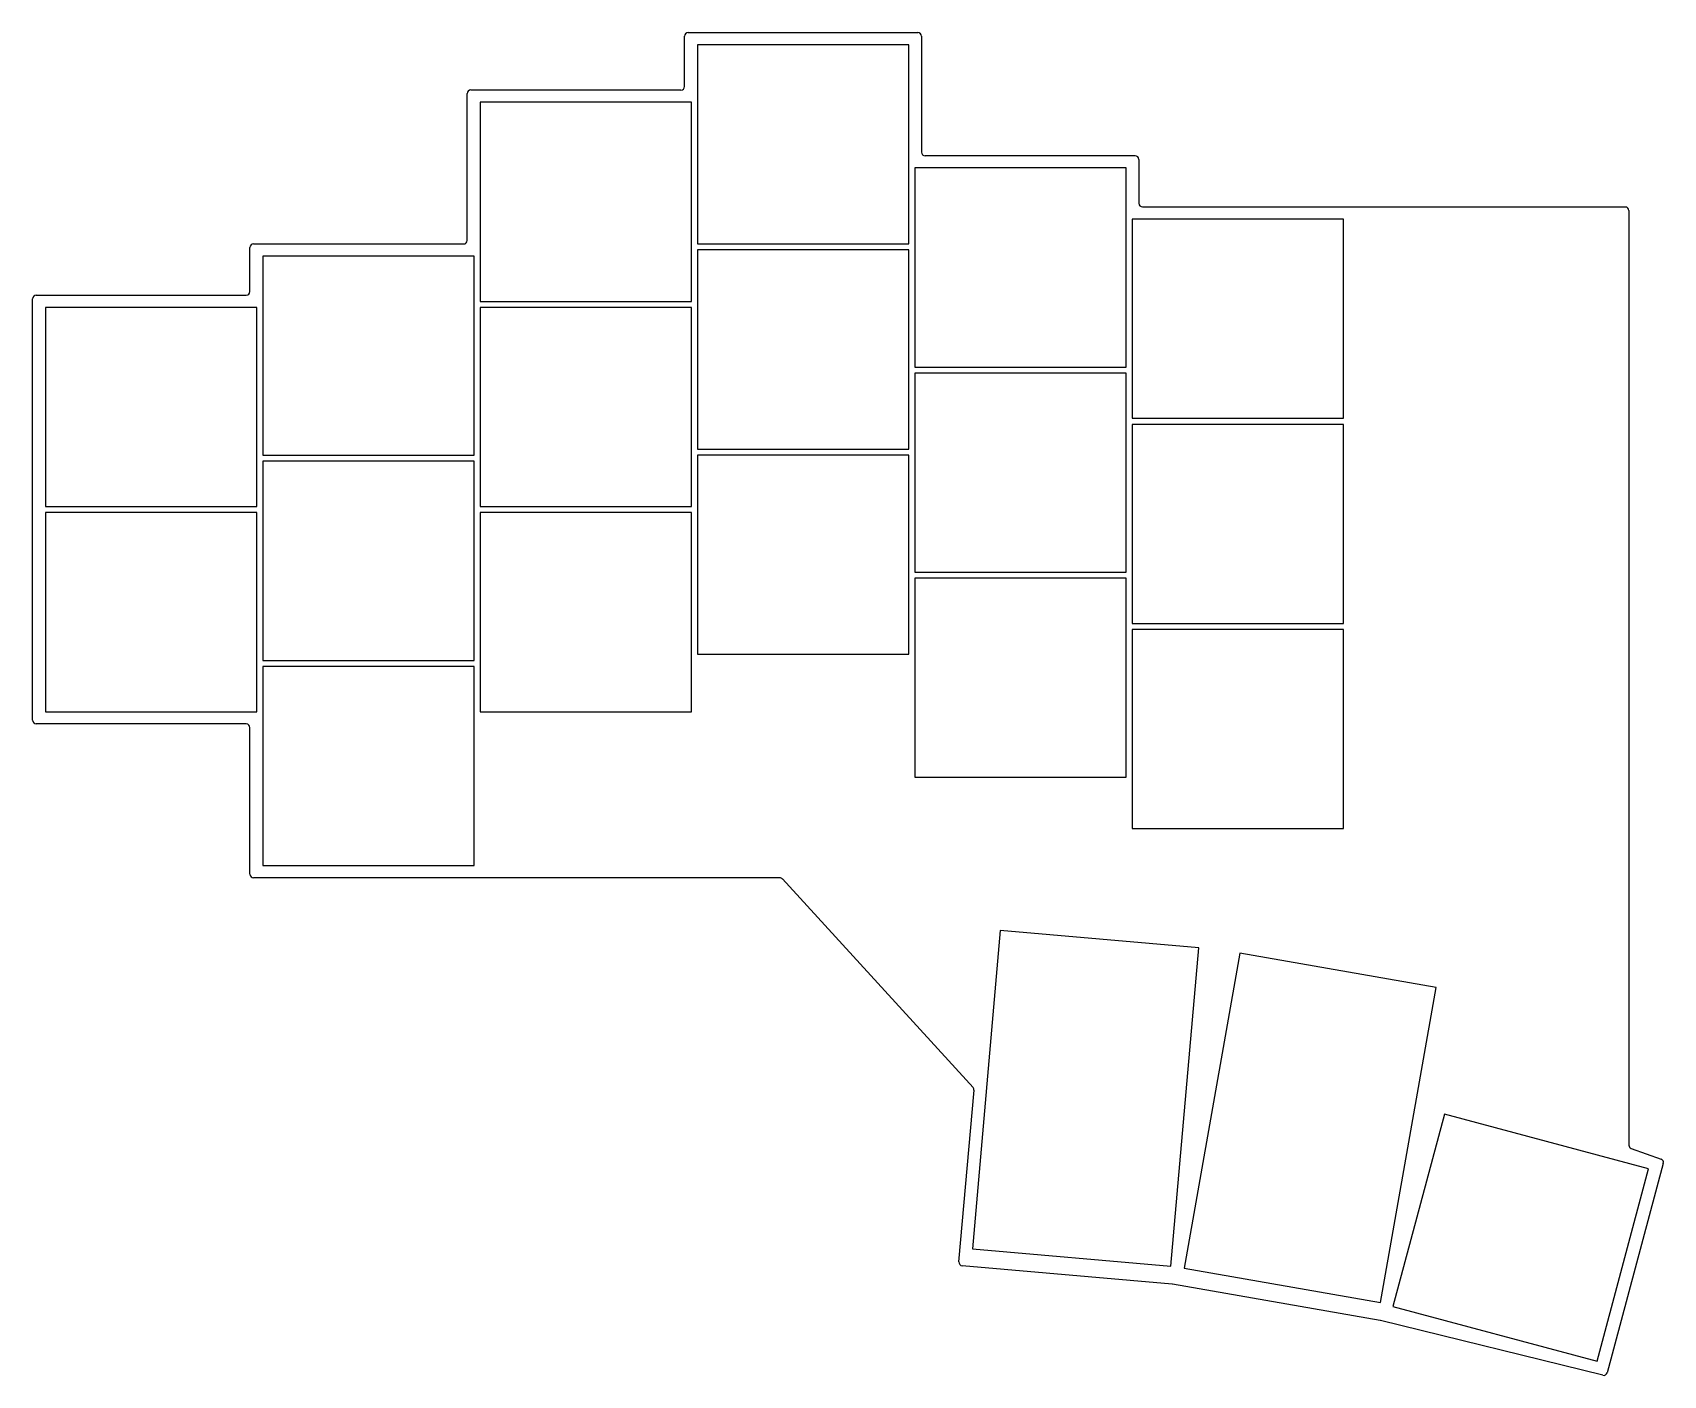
# Model space of a CAD drawing. Header units: millimetres. Extents: x -10 to 125, y -46 to 65.
import ezdxf

# ---------------------------------------------------------------- set-up
doc = ezdxf.new("R2010")
doc.units = ezdxf.units.MM

msp = doc.modelspace()

# ---------------------------------------------------------------- linework, layer by layer
for p, q in [((44.49, 65.03), (63.51, 65.03)), ((44.19, 60.56), (44.19, 64.72)), ((62.75, 64.01), (45.25, 64.01)), ((45.25, 64.01), (45.25, 47.51)), ((62.75, 47.51), (62.75, 64.01)), ((63.81, 64.72), (63.81, 55.12)), ((26.19, 47.81), (26.19, 59.97)), ((26.49, 60.27), (43.89, 60.27)), ((44.75, 59.25), (27.25, 59.25)), ((27.25, 59.25), (27.25, 42.75)), ((44.75, 42.75), (44.75, 59.25)), ((64.11, 54.83), (81.51, 54.83)), ((81.81, 54.52), (81.81, 50.88)), ((80.75, 53.81), (63.25, 53.81)), ((63.25, 53.81), (63.25, 37.31)), ((80.75, 37.31), (80.75, 53.81)), ((82.11, 50.58), (122.1, 50.58)), ((122.4, 50.27), (122.4, -27.16)), ((98.75, 49.56), (81.25, 49.56)), ((81.25, 49.56), (81.25, 33.06)), ((98.75, 33.06), (98.75, 49.56)), ((8.49, 47.52), (25.89, 47.52)), ((45.25, 47.51), (62.75, 47.51)), ((8.19, 43.56), (8.19, 47.22)), ((26.75, 46.5), (9.25, 46.5)), ((9.25, 46.5), (9.25, 30)), ((26.75, 30), (26.75, 46.5)), ((62.75, 47.01), (45.25, 47.01)), ((45.25, 47.01), (45.25, 30.51)), ((62.75, 30.51), (62.75, 47.01)), ((-9.51, 43.27), (7.89, 43.27)), ((-9.81, 8.04), (-9.81, 42.97)), ((8.75, 42.25), (-8.75, 42.25)), ((-8.75, 42.25), (-8.75, 25.75)), ((8.75, 25.75), (8.75, 42.25)), ((27.25, 42.75), (44.75, 42.75)), ((44.75, 42.25), (27.25, 42.25)), ((27.25, 42.25), (27.25, 25.75)), ((44.75, 25.75), (44.75, 42.25)), ((63.25, 37.31), (80.75, 37.31)), ((80.75, 36.81), (63.25, 36.81)), ((63.25, 36.81), (63.25, 20.31)), ((80.75, 20.31), (80.75, 36.81)), ((81.25, 33.06), (98.75, 33.06)), ((98.75, 32.56), (81.25, 32.56)), ((81.25, 32.56), (81.25, 16.06)), ((98.75, 16.06), (98.75, 32.56)), ((9.25, 30), (26.75, 30)), ((45.25, 30.51), (62.75, 30.51)), ((62.75, 30.01), (45.25, 30.01)), ((45.25, 30.01), (45.25, 13.51)), ((62.75, 13.51), (62.75, 30.01)), ((26.75, 29.5), (9.25, 29.5)), ((9.25, 29.5), (9.25, 13)), ((26.75, 13), (26.75, 29.5)), ((-8.75, 25.75), (8.75, 25.75)), ((27.25, 25.75), (44.75, 25.75)), ((8.75, 25.25), (-8.75, 25.25)), ((-8.75, 25.25), (-8.75, 8.75)), ((8.75, 8.75), (8.75, 25.25)), ((44.75, 25.25), (27.25, 25.25)), ((27.25, 25.25), (27.25, 8.75)), ((44.75, 8.75), (44.75, 25.25)), ((63.25, 20.31), (80.75, 20.31)), ((80.75, 19.81), (63.25, 19.81)), ((63.25, 19.81), (63.25, 3.31)), ((80.75, 3.31), (80.75, 19.81)), ((81.25, 16.06), (98.75, 16.06)), ((98.75, 15.56), (81.25, 15.56)), ((81.25, 15.56), (81.25, -0.94)), ((98.75, -0.94), (98.75, 15.56)), ((45.25, 13.51), (62.75, 13.51)), ((9.25, 13), (26.75, 13)), ((26.75, 12.5), (9.25, 12.5)), ((9.25, 12.5), (9.25, -4)), ((26.75, -4), (26.75, 12.5)), ((-8.75, 8.75), (8.75, 8.75)), ((27.25, 8.75), (44.75, 8.75)), ((7.89, 7.74), (-9.51, 7.74)), ((8.19, -4.71), (8.19, 7.43)), ((63.25, 3.31), (80.75, 3.31)), ((81.25, -0.94), (98.75, -0.94)), ((9.25, -4), (26.75, -4)), ((52.07, -5.01), (8.49, -5.01)), ((68.08, -22.39), (52.29, -5.11)), ((70.34, -9.37), (68.03, -35.77)), ((86.77, -10.81), (70.34, -9.37)), ((84.46, -37.21), (86.77, -10.81)), ((90.18, -11.26), (85.58, -37.36)), ((106.43, -14.12), (90.18, -11.26)), ((101.83, -40.22), (106.43, -14.12)), ((66.91, -36.84), (68.16, -22.61)), ((107.13, -24.59), (102.86, -40.53)), ((124.03, -29.12), (107.13, -24.59)), ((122.6, -27.44), (125.06, -28.32)), ((119.76, -45.06), (124.03, -29.12)), ((125.25, -28.68), (120.6, -46.03)), ((68.03, -35.77), (84.46, -37.21)), ((84.57, -38.69), (67.19, -37.17)), ((85.58, -37.36), (101.83, -40.22)), ((101.81, -41.71), (84.6, -38.69)), ((120.24, -46.24), (101.83, -41.71)), ((102.86, -40.53), (119.76, -45.06))]:
    msp.add_line(p, q)
for centre, start, end in [((44.49, 64.72), 90, 180), ((63.51, 64.72), 0, 90), ((26.49, 59.97), 90, 180), ((43.89, 60.56), 270, 0), ((64.11, 55.12), 180, 270), ((81.51, 54.52), 0, 90), ((82.11, 50.88), 180, 270), ((122.1, 50.27), 0, 90), ((8.49, 47.22), 90, 180), ((25.89, 47.81), 270, 0), ((-9.51, 42.97), 90, 180), ((7.89, 43.56), 270, 0), ((-9.51, 8.04), 180, 270), ((7.89, 7.43), 0, 90), ((8.49, -4.71), 180, 270), ((52.07, -5.32), 42.4362, 90), ((67.86, -22.59), 355, 42.4362), ((122.7, -27.16), 180, 250.3165), ((124.96, -28.6), 345, 70.3165), ((67.21, -36.87), 175, 265), ((84.55, -38.99), 80.0715, 85), ((101.76, -42), 76.164, 80.0715), ((120.31, -45.95), 256.164, 345)]:
    msp.add_arc(centre, 0.3, start, end)

doc.saveas('drawing.dxf')
